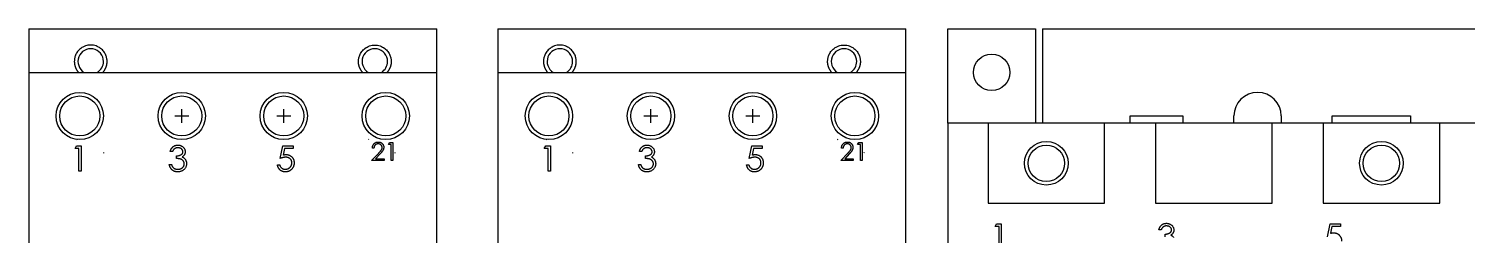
# Model space of a CAD drawing. Extents: x 411458 to 412158, y 334291 to 335491.
# Drawn here: x 411783.2 to 411980.6, y 334720.2 to 334748.6 of the extents above; entities that cross this region are included whole.
import ezdxf

# ---------------------------------------------------------------- set-up
doc = ezdxf.new("R2010")
doc.units = 0
doc.header["$MEASUREMENT"] = 0
doc.linetypes.add('ACAD_ISO07W100', pattern=[3, 0, -3])
doc.layers.add('PV-1378', color=7, linetype='Continuous')
doc.layers.add('PV-1C48', color=7, linetype='Continuous')

# ---------------------------------------------------------------- blocks, each defined once
blk = doc.blocks.new('Manufacturer上海良信PartName接触器SeriesNDC1ShellFrameLimitingCurrentRemarkPartTypeMinCurrent25.1MaxCurrent38Poles3PMinPower0MaxPower0LibType3DelFlgfalseUpdateDate2023-01-0100000')
for p, q in [((-7.96, 30), (-6.04, 30)), ((-7, 29.04), (-7, 30.96)), ((6.04, 30), (7.96, 30)), ((7, 29.04), (7, 30.96))]:
    blk.add_line(p, q)
at = {"linetype": 'ACAD_ISO07W100', "ltscale": 3}
for centre in [(-20, 25), (20, 25)]:
    blk.add_circle(centre, 2.25, dxfattribs=at)
at = {"layer": 'PV-1378'}
for p, q in [((-28, 42), (28, 42)), ((-28, 42), (-28, 36)), ((28, 36), (28, 42)), ((-28, 36), (28, 36)), ((-28, 36), (-28, 10)), ((28, 10), (28, 36)), ((-21.65, 25.55), (-21.44, 25.91)), ((-21.44, 25.91), (-20.79, 25.91)), ((-20.79, 25.91), (-20.79, 22.41)), ((6.49, 24.16), (6.85, 25.91)), ((6.85, 25.91), (8.28, 25.91)), ((8.28, 25.91), (8.28, 25.55)), ((21.37, 26.1), (21.52, 26.36)), ((21.75, 26.1), (21.37, 26.1)), ((21.52, 26.36), (21.98, 26.36)), ((21.75, 23.86), (21.75, 26.1)), ((21.98, 26.36), (21.98, 23.86)), ((-21.11, 25.55), (-21.65, 25.55)), ((-21.11, 22.41), (-21.11, 25.55)), ((-8.27, 25.1), (-8.59, 25.1)), ((-7.74, 24.16), (-7.74, 24.51)), ((7.09, 25.55), (6.9, 24.63)), ((8.28, 25.55), (7.09, 25.55)), ((19.06, 23.86), (20.03, 24.9)), ((20.76, 23.86), (19.06, 23.86)), ((19.38, 25.59), (19.16, 25.59)), ((20.22, 24.78), (19.6, 24.12)), ((19.6, 24.12), (20.76, 24.12)), ((20.76, 24.12), (20.76, 23.86)), ((21.98, 23.86), (21.75, 23.86)), ((-20.79, 22.41), (-21.11, 22.41)), ((-8.72, 23.35), (-8.41, 23.35)), ((6.13, 23.3), (6.44, 23.3))]:
    blk.add_line(p, q, dxfattribs=at)
for centre, radius in [((-21, 30), 3.25), ((-21, 30), 2.75), ((-7, 30), 3.25), ((-7, 30), 2.75), ((7, 30), 3.25), ((7, 30), 2.75), ((21, 30), 3.25), ((21, 30), 2.75)]:
    blk.add_circle(centre, radius, dxfattribs=at)
for centre, start, end in [((-19.5, 37.5), 0, 238.9973), ((19.5, 37.5), 0, 238.9973), ((-19.5, 37.5), 301.0027, 0), ((19.5, 37.5), 301.0027, 0)]:
    blk.add_arc(centre, 1.75, start, end, dxfattribs=at)
for points, weights in [([(-17.25, 37.5), (-17.25, 42), (-21.75, 42), (-21.75, 37.5)], [1, 0.333333333333, 0.333333333333, 1]), ([(17.25, 37.5), (17.25, 42), (21.75, 42), (21.75, 37.5)], [1, 0.333333333333, 0.333333333333, 1]), ([(-21.75, 37.5), (-21.75, 36.99), (-21.58, 36.45), (-21.18, 36)], [1, 0.815737865167, 0.682404531833, 0.6]), ([(-17.82, 36), (-17.42, 36.45), (-17.25, 36.99), (-17.25, 37.5)], [0.6, 0.682404531833, 0.815737865167, 1]), ([(17.82, 36), (17.42, 36.45), (17.25, 36.99), (17.25, 37.5)], [0.6, 0.682404531833, 0.815737865167, 1]), ([(21.75, 37.5), (21.75, 36.99), (21.58, 36.45), (21.18, 36)], [1, 0.815737865167, 0.682404531833, 0.6])]:
    blk.add_rational_spline(points, weights, degree=3, dxfattribs=at)
for points, knots in [([(-8.59, 25.1), (-8.58, 25.13), (-8.56, 25.2), (-8.53, 25.3), (-8.49, 25.39), (-8.45, 25.48), (-8.4, 25.56), (-8.34, 25.63), (-8.28, 25.7), (-8.21, 25.76), (-8.14, 25.82), (-8.06, 25.86), (-7.99, 25.91), (-7.9, 25.94), (-7.82, 25.96), (-7.73, 25.98), (-7.64, 25.99), (-7.58, 25.99), (-7.55, 26)], [0, 0, 0, 0, 0.072625, 0.141977, 0.208985, 0.273957, 0.336889, 0.398745, 0.460116, 0.520825, 0.580994, 0.640152, 0.698622, 0.757271, 0.816427, 0.876254, 0.937165, 1, 1, 1, 1]), ([(-7.55, 26), (-7.5, 25.99), (-7.41, 25.99), (-7.28, 25.97), (-7.15, 25.93), (-7.03, 25.87), (-6.91, 25.81), (-6.81, 25.73), (-6.73, 25.63), (-6.65, 25.53), (-6.6, 25.43), (-6.56, 25.31), (-6.53, 25.2), (-6.53, 25.12), (-6.52, 25.09)], [0, 0, 0, 0, 0.090254, 0.17854, 0.266093, 0.354631, 0.441886, 0.525747, 0.608114, 0.690197, 0.770821, 0.848326, 0.924012, 1, 1, 1, 1]), ([(19.16, 25.59), (19.16, 25.62), (19.16, 25.68), (19.17, 25.76), (19.19, 25.85), (19.22, 25.92), (19.25, 26), (19.3, 26.07), (19.34, 26.13), (19.4, 26.19), (19.46, 26.25), (19.52, 26.29), (19.59, 26.33), (19.66, 26.37), (19.73, 26.39), (19.81, 26.41), (19.89, 26.42), (19.94, 26.42), (19.97, 26.42)], [0, 0, 0, 0, 0.068791, 0.135103, 0.198979, 0.261904, 0.323495, 0.385195, 0.446969, 0.509765, 0.572251, 0.633405, 0.693251, 0.752583, 0.812579, 0.873275, 0.93555, 1, 1, 1, 1]), ([(19.96, 26.17), (19.94, 26.17), (19.9, 26.17), (19.85, 26.16), (19.79, 26.15), (19.74, 26.13), (19.69, 26.11), (19.65, 26.08), (19.6, 26.05), (19.56, 26.02), (19.52, 25.98), (19.49, 25.93), (19.46, 25.89), (19.44, 25.83), (19.42, 25.78), (19.4, 25.72), (19.39, 25.66), (19.38, 25.61), (19.38, 25.59)], [0, 0, 0, 0, 0.0644387, 0.1265469, 0.1868872, 0.2458775, 0.3040409, 0.3621912, 0.4209759, 0.4806603, 0.5406003, 0.6006891, 0.6619358, 0.7244425, 0.7890384, 0.8563138, 0.926352, 1, 1, 1, 1]), ([(20.5, 25.66), (20.5, 25.68), (20.5, 25.71), (20.49, 25.76), (20.48, 25.81), (20.46, 25.85), (20.44, 25.9), (20.41, 25.94), (20.38, 25.98), (20.35, 26.02), (20.31, 26.05), (20.26, 26.08), (20.22, 26.11), (20.17, 26.13), (20.12, 26.15), (20.07, 26.16), (20.02, 26.17), (19.98, 26.17), (19.96, 26.17)], [0, 0, 0, 0, 0.0619654, 0.1221219, 0.1809885, 0.2399332, 0.2999058, 0.3599888, 0.4217757, 0.4865758, 0.5515348, 0.6150175, 0.6772586, 0.73973, 0.8030501, 0.8664951, 0.9319735, 1, 1, 1, 1]), ([(19.97, 26.42), (20, 26.42), (20.05, 26.42), (20.13, 26.41), (20.21, 26.4), (20.28, 26.37), (20.34, 26.34), (20.41, 26.3), (20.47, 26.26), (20.52, 26.2), (20.57, 26.15), (20.61, 26.09), (20.65, 26.03), (20.68, 25.96), (20.7, 25.9), (20.72, 25.83), (20.73, 25.75), (20.73, 25.71), (20.73, 25.68)], [0, 0, 0, 0, 0.069475, 0.136517, 0.200789, 0.26383, 0.325735, 0.387291, 0.449509, 0.512968, 0.576275, 0.63758, 0.697903, 0.757172, 0.816599, 0.876653, 0.93729, 1, 1, 1, 1]), ([(20.73, 25.68), (20.73, 25.65), (20.72, 25.58), (20.7, 25.48), (20.67, 25.38), (20.63, 25.3), (20.59, 25.24), (20.56, 25.18), (20.52, 25.13), (20.47, 25.07), (20.42, 25), (20.36, 24.93), (20.29, 24.86), (20.25, 24.81), (20.22, 24.78)], [0, 0, 0, 0, 0.098702, 0.195672, 0.292422, 0.391343, 0.444462, 0.504229, 0.570352, 0.642546, 0.722288, 0.807921, 0.90047, 1, 1, 1, 1]), ([(-7.54, 25.64), (-7.58, 25.63), (-7.66, 25.63), (-7.77, 25.61), (-7.88, 25.57), (-7.96, 25.52), (-8.02, 25.48), (-8.06, 25.44), (-8.1, 25.4), (-8.14, 25.35), (-8.18, 25.29), (-8.21, 25.23), (-8.24, 25.17), (-8.26, 25.12), (-8.27, 25.1)], [0, 0, 0, 0, 0.122712, 0.239685, 0.351816, 0.463766, 0.520818, 0.579448, 0.640604, 0.705298, 0.773634, 0.844669, 0.920057, 1, 1, 1, 1]), ([(-7.74, 24.51), (-7.69, 24.52), (-7.61, 24.52), (-7.48, 24.53), (-7.37, 24.56), (-7.26, 24.59), (-7.15, 24.64), (-7.07, 24.69), (-6.99, 24.74), (-6.94, 24.8), (-6.89, 24.87), (-6.86, 24.94), (-6.84, 25.01), (-6.84, 25.06), (-6.84, 25.09)], [0, 0, 0, 0, 0.110166, 0.215787, 0.318027, 0.417574, 0.51165, 0.596162, 0.672935, 0.74367, 0.810677, 0.874059, 0.936696, 1, 1, 1, 1]), ([(-6.66, 23.41), (-6.66, 23.45), (-6.66, 23.51), (-6.69, 23.61), (-6.73, 23.7), (-6.78, 23.79), (-6.84, 23.87), (-6.92, 23.94), (-7.01, 24), (-7.09, 24.04), (-7.16, 24.07), (-7.22, 24.09), (-7.29, 24.1), (-7.37, 24.12), (-7.45, 24.13), (-7.54, 24.14), (-7.64, 24.15), (-7.7, 24.15), (-7.74, 24.16)], [0, 0, 0, 0, 0.066909, 0.133485, 0.201035, 0.271234, 0.34288, 0.413836, 0.485977, 0.56023, 0.599884, 0.644055, 0.691892, 0.744688, 0.801492, 0.862858, 0.929328, 1, 1, 1, 1]), ([(-6.84, 25.09), (-6.84, 25.11), (-6.84, 25.14), (-6.85, 25.19), (-6.87, 25.25), (-6.89, 25.3), (-6.92, 25.34), (-6.95, 25.39), (-6.99, 25.43), (-7.04, 25.47), (-7.09, 25.51), (-7.14, 25.55), (-7.2, 25.57), (-7.26, 25.6), (-7.33, 25.61), (-7.4, 25.63), (-7.47, 25.63), (-7.52, 25.64), (-7.54, 25.64)], [0, 0, 0, 0, 0.055275, 0.109966, 0.163247, 0.218076, 0.273301, 0.330909, 0.390995, 0.454176, 0.518862, 0.583311, 0.648517, 0.715031, 0.782502, 0.852323, 0.924928, 1, 1, 1, 1]), ([(-6.52, 25.09), (-6.53, 25.05), (-6.53, 24.98), (-6.55, 24.87), (-6.58, 24.77), (-6.63, 24.68), (-6.68, 24.59), (-6.75, 24.51), (-6.84, 24.43), (-6.9, 24.39), (-6.93, 24.37)], [0, 0, 0, 0, 0.1280675, 0.2506083, 0.3706302, 0.4900722, 0.6103748, 0.7343131, 0.8632165, 1, 1, 1, 1]), ([(-6.93, 24.37), (-6.9, 24.35), (-6.82, 24.31), (-6.72, 24.24), (-6.63, 24.16), (-6.58, 24.1), (-6.55, 24.07)], [0, 0, 0, 0, 0.2538796, 0.5030089, 0.7502911, 1, 1, 1, 1]), ([(-6.55, 24.07), (-6.54, 24.04), (-6.5, 24), (-6.46, 23.92), (-6.43, 23.85), (-6.4, 23.77), (-6.37, 23.69), (-6.36, 23.61), (-6.35, 23.53), (-6.35, 23.47), (-6.35, 23.45)], [0, 0, 0, 0, 0.128136, 0.254173, 0.378112, 0.501712, 0.623986, 0.747096, 0.872875, 1, 1, 1, 1]), ([(7.26, 24.33), (7.23, 24.33), (7.18, 24.33), (7.09, 24.32), (7, 24.31), (6.91, 24.29), (6.81, 24.26), (6.7, 24.23), (6.6, 24.2), (6.53, 24.17), (6.49, 24.16)], [0, 0, 0, 0, 0.102203, 0.2110233, 0.3250997, 0.4465021, 0.5737877, 0.7089007, 0.8503579, 1, 1, 1, 1]), ([(6.9, 24.63), (6.94, 24.64), (7.01, 24.66), (7.12, 24.68), (7.22, 24.69), (7.28, 24.69), (7.32, 24.69)], [0, 0, 0, 0, 0.2750684, 0.5329015, 0.7739735, 1, 1, 1, 1]), ([(8.1, 23.56), (8.1, 23.59), (8.1, 23.65), (8.09, 23.73), (8.07, 23.8), (8.05, 23.87), (8.02, 23.94), (7.98, 24.01), (7.93, 24.07), (7.87, 24.12), (7.81, 24.17), (7.75, 24.22), (7.68, 24.25), (7.6, 24.28), (7.53, 24.31), (7.44, 24.32), (7.35, 24.33), (7.29, 24.33), (7.26, 24.33)], [0, 0, 0, 0, 0.065351, 0.127916, 0.18836, 0.247216, 0.30563, 0.36377, 0.422661, 0.482687, 0.5433, 0.604118, 0.664965, 0.727413, 0.791468, 0.858055, 0.927037, 1, 1, 1, 1]), ([(7.32, 24.69), (7.36, 24.69), (7.43, 24.69), (7.54, 24.68), (7.65, 24.65), (7.75, 24.62), (7.85, 24.57), (7.94, 24.51), (8.03, 24.45), (8.11, 24.37), (8.18, 24.29), (8.24, 24.2), (8.3, 24.11), (8.34, 24.01), (8.38, 23.9), (8.4, 23.79), (8.42, 23.67), (8.42, 23.59), (8.42, 23.55)], [0, 0, 0, 0, 0.065808, 0.129394, 0.190894, 0.251281, 0.310815, 0.370371, 0.430768, 0.492881, 0.555104, 0.616067, 0.677256, 0.73826, 0.800762, 0.864778, 0.931045, 1, 1, 1, 1]), ([(20.03, 24.9), (20.05, 24.92), (20.1, 24.97), (20.16, 25.04), (20.22, 25.1), (20.27, 25.16), (20.32, 25.21), (20.36, 25.26), (20.39, 25.31), (20.42, 25.36), (20.45, 25.42), (20.48, 25.5), (20.5, 25.58), (20.5, 25.63), (20.5, 25.66)], [0, 0, 0, 0, 0.110803, 0.212829, 0.306101, 0.390647, 0.466924, 0.534481, 0.593587, 0.644557, 0.7362, 0.825024, 0.911986, 1, 1, 1, 1]), ([(-7.56, 22.32), (-7.59, 22.32), (-7.67, 22.32), (-7.78, 22.33), (-7.88, 22.35), (-7.98, 22.38), (-8.07, 22.42), (-8.16, 22.46), (-8.24, 22.51), (-8.32, 22.58), (-8.4, 22.65), (-8.46, 22.72), (-8.52, 22.81), (-8.58, 22.9), (-8.63, 23), (-8.66, 23.11), (-8.7, 23.23), (-8.72, 23.31), (-8.72, 23.35)], [0, 0, 0, 0, 0.0655412, 0.1289632, 0.1903771, 0.2500924, 0.3085484, 0.366398, 0.4245422, 0.48317, 0.5422434, 0.6017394, 0.662506, 0.7248555, 0.7891278, 0.8563464, 0.9262952, 1, 1, 1, 1]), ([(-8.41, 23.35), (-8.4, 23.32), (-8.39, 23.27), (-8.36, 23.19), (-8.33, 23.12), (-8.29, 23.06), (-8.26, 23), (-8.22, 22.95), (-8.18, 22.9), (-8.15, 22.88), (-8.14, 22.86)], [0, 0, 0, 0, 0.14977, 0.291316, 0.425966, 0.55216, 0.671527, 0.786122, 0.895325, 1, 1, 1, 1]), ([(-8.14, 22.86), (-8.12, 22.85), (-8.08, 22.82), (-8.01, 22.78), (-7.95, 22.75), (-7.87, 22.72), (-7.8, 22.7), (-7.72, 22.69), (-7.64, 22.68), (-7.58, 22.68), (-7.55, 22.67)], [0, 0, 0, 0, 0.118271, 0.236178, 0.355663, 0.475904, 0.600127, 0.728608, 0.861313, 1, 1, 1, 1]), ([(-6.35, 23.45), (-6.35, 23.4), (-6.35, 23.3), (-6.38, 23.15), (-6.43, 23.01), (-6.5, 22.88), (-6.59, 22.75), (-6.69, 22.64), (-6.81, 22.54), (-6.94, 22.46), (-7.08, 22.39), (-7.23, 22.35), (-7.39, 22.32), (-7.5, 22.32), (-7.56, 22.32)], [0, 0, 0, 0, 0.079648, 0.158922, 0.239619, 0.322609, 0.406035, 0.487602, 0.569685, 0.653036, 0.737436, 0.822478, 0.909748, 1, 1, 1, 1]), ([(-7.55, 22.67), (-7.52, 22.68), (-7.45, 22.68), (-7.36, 22.69), (-7.27, 22.7), (-7.19, 22.73), (-7.11, 22.76), (-7.04, 22.8), (-6.97, 22.84), (-6.9, 22.89), (-6.85, 22.95), (-6.8, 23.01), (-6.75, 23.07), (-6.72, 23.14), (-6.69, 23.2), (-6.67, 23.27), (-6.66, 23.34), (-6.66, 23.39), (-6.66, 23.41)], [0, 0, 0, 0, 0.076072, 0.148752, 0.218403, 0.28576, 0.350598, 0.414964, 0.478069, 0.541761, 0.60435, 0.664075, 0.721464, 0.777587, 0.832644, 0.887844, 0.94346, 1, 1, 1, 1]), ([(7.2, 22.32), (7.16, 22.32), (7.09, 22.32), (6.99, 22.33), (6.9, 22.35), (6.8, 22.38), (6.72, 22.42), (6.63, 22.47), (6.55, 22.52), (6.48, 22.59), (6.41, 22.66), (6.35, 22.74), (6.29, 22.82), (6.24, 22.91), (6.2, 23), (6.17, 23.1), (6.15, 23.2), (6.13, 23.27), (6.13, 23.3)], [0, 0, 0, 0, 0.065421, 0.128708, 0.190236, 0.250724, 0.310637, 0.370766, 0.431615, 0.493523, 0.555883, 0.617342, 0.678668, 0.740711, 0.802985, 0.866803, 0.932347, 1, 1, 1, 1]), ([(6.44, 23.3), (6.45, 23.27), (6.47, 23.21), (6.5, 23.12), (6.54, 23.03), (6.59, 22.96), (6.64, 22.9), (6.71, 22.85), (6.78, 22.8), (6.86, 22.75), (6.94, 22.72), (7.03, 22.69), (7.12, 22.68), (7.18, 22.68), (7.22, 22.67)], [0, 0, 0, 0, 0.094687, 0.181994, 0.264377, 0.34218, 0.418618, 0.496509, 0.577369, 0.661511, 0.746733, 0.831258, 0.915206, 1, 1, 1, 1]), ([(8.42, 23.55), (8.42, 23.52), (8.42, 23.46), (8.41, 23.38), (8.4, 23.3), (8.38, 23.22), (8.36, 23.14), (8.33, 23.06), (8.3, 22.99), (8.26, 22.91), (8.22, 22.84), (8.17, 22.78), (8.12, 22.71), (8.07, 22.66), (8.02, 22.6), (7.96, 22.55), (7.89, 22.51), (7.83, 22.47), (7.76, 22.43), (7.68, 22.4), (7.61, 22.37), (7.53, 22.35), (7.45, 22.34), (7.37, 22.32), (7.28, 22.32), (7.23, 22.32), (7.2, 22.32)], [0, 0, 0, 0, 0.0440145, 0.0874341, 0.1301184, 0.1725537, 0.2145548, 0.2562981, 0.2984382, 0.340849, 0.3827152, 0.423924, 0.4642462, 0.5040737, 0.5438619, 0.5835667, 0.6230943, 0.6632291, 0.7035513, 0.7439379, 0.7845413, 0.8257501, 0.8677574, 0.9107452, 0.9549144, 1, 1, 1, 1]), ([(7.22, 22.67), (7.25, 22.68), (7.3, 22.68), (7.39, 22.69), (7.47, 22.71), (7.55, 22.74), (7.63, 22.77), (7.71, 22.82), (7.78, 22.87), (7.84, 22.93), (7.9, 22.99), (7.96, 23.06), (8, 23.14), (8.04, 23.21), (8.07, 23.29), (8.09, 23.38), (8.1, 23.47), (8.1, 23.53), (8.1, 23.56)], [0, 0, 0, 0, 0.064207, 0.126425, 0.18768, 0.248216, 0.308305, 0.369661, 0.431699, 0.495947, 0.559758, 0.622295, 0.683911, 0.745092, 0.80674, 0.869087, 0.93329, 1, 1, 1, 1])]:
    blk.add_open_spline(points, degree=3, knots=knots, dxfattribs=at)
blk = doc.blocks.new('Manufacturer上海良信PartName接触器SeriesNDC1ShellFrameLimitingCurrentRemarkPartTypeMinCurrent65.1MaxCurrent95Poles3PMinPower0MaxPower0LibType3DelFlgfalseUpdateDate2023-01-0100000')
at = {"layer": 'PV-1C48'}
for p, q in [((-42.5, 64), (-30.5, 64)), ((-42.5, 51), (-42.5, 64)), ((-30.5, 64), (-30.5, 51)), ((-29.5, 64), (42.5, 64)), ((-29.5, 64), (-29.5, 51)), ((-17.5, 51), (-17.5, 52)), ((-17.5, 52), (-10.25, 52)), ((-10.25, 52), (-10.25, 51)), ((-3.25, 51), (-3.25, 52)), ((3.25, 52), (3.25, 51)), ((10.25, 51), (10.25, 52)), ((10.25, 52), (21, 52)), ((21, 52), (21, 51)), ((-37, 51), (-42.5, 51)), ((-42.5, 51), (-42.5, 26)), ((-37, 51), (-37, 40)), ((-21, 51), (-37, 51)), ((-14, 51), (-21, 51)), ((-21, 40), (-21, 51)), ((-14, 51), (-14, 40)), ((2, 51), (-14, 51)), ((9, 51), (2, 51)), ((2, 40), (2, 51)), ((9, 51), (9, 40)), ((25, 51), (9, 51)), ((30.5, 51), (25, 51)), ((25, 40), (25, 51)), ((-37, 40), (-21, 40)), ((-14, 40), (2, 40)), ((9, 40), (25, 40)), ((-36.03, 36.79), (-35.83, 37.15)), ((-35.49, 36.79), (-36.03, 36.79)), ((-35.83, 37.15), (-35.18, 37.15)), ((-35.49, 33.65), (-35.49, 36.79)), ((-35.18, 37.15), (-35.18, 33.65)), ((-13.24, 36.34), (-13.55, 36.34)), ((-12.7, 35.4), (-12.7, 35.76)), ((9.6, 35.4), (9.96, 37.15)), ((9.96, 37.15), (11.4, 37.15)), ((10.21, 36.79), (10.02, 35.87)), ((11.4, 36.79), (10.21, 36.79)), ((11.4, 37.15), (11.4, 36.79))]:
    blk.add_line(p, q, dxfattribs=at)
for centre, radius in [((-36.5, 58), 2.5), ((-29, 45.5), 3), ((-29, 45.5), 2.5), ((17, 45.5), 3), ((17, 45.5), 2.5)]:
    blk.add_circle(centre, radius, dxfattribs=at)
blk.add_arc((0, 52), 3.25, 0, 180, dxfattribs=at)
for points, knots in [([(-13.55, 36.34), (-13.54, 36.38), (-13.53, 36.45), (-13.49, 36.55), (-13.45, 36.64), (-13.41, 36.72), (-13.36, 36.81), (-13.3, 36.88), (-13.24, 36.95), (-13.17, 37.01), (-13.1, 37.06), (-13.03, 37.11), (-12.95, 37.15), (-12.87, 37.18), (-12.78, 37.21), (-12.69, 37.23), (-12.6, 37.24), (-12.54, 37.24), (-12.51, 37.24)], [0, 0, 0, 0, 0.0726253, 0.1419766, 0.2089849, 0.2739569, 0.3368893, 0.398745, 0.4601159, 0.5208249, 0.5809945, 0.6401519, 0.6986225, 0.7572711, 0.8164267, 0.876254, 0.9371653, 1, 1, 1, 1]), ([(-12.51, 36.88), (-12.55, 36.88), (-12.62, 36.88), (-12.74, 36.85), (-12.84, 36.82), (-12.92, 36.77), (-12.98, 36.73), (-13.02, 36.69), (-13.06, 36.64), (-13.1, 36.59), (-13.14, 36.54), (-13.17, 36.48), (-13.21, 36.41), (-13.23, 36.37), (-13.24, 36.34)], [0, 0, 0, 0, 0.122712, 0.239685, 0.351816, 0.463766, 0.520818, 0.579448, 0.640604, 0.705298, 0.773634, 0.844669, 0.920057, 1, 1, 1, 1]), ([(-12.7, 35.76), (-12.66, 35.76), (-12.57, 35.76), (-12.45, 35.78), (-12.33, 35.8), (-12.22, 35.84), (-12.12, 35.88), (-12.03, 35.93), (-11.96, 35.99), (-11.9, 36.05), (-11.86, 36.12), (-11.82, 36.19), (-11.81, 36.26), (-11.8, 36.31), (-11.8, 36.33)], [0, 0, 0, 0, 0.110166, 0.215787, 0.318027, 0.417574, 0.51165, 0.596162, 0.672935, 0.74367, 0.810677, 0.874059, 0.936696, 1, 1, 1, 1]), ([(-12.51, 37.24), (-12.46, 37.24), (-12.37, 37.24), (-12.24, 37.21), (-12.11, 37.17), (-11.99, 37.12), (-11.88, 37.05), (-11.78, 36.97), (-11.69, 36.88), (-11.62, 36.78), (-11.56, 36.67), (-11.52, 36.56), (-11.49, 36.45), (-11.49, 36.37), (-11.49, 36.33)], [0, 0, 0, 0, 0.090254, 0.17854, 0.266093, 0.354631, 0.441886, 0.525747, 0.608114, 0.690197, 0.770821, 0.848326, 0.924012, 1, 1, 1, 1]), ([(-11.8, 36.33), (-11.8, 36.35), (-11.8, 36.39), (-11.81, 36.44), (-11.83, 36.49), (-11.85, 36.54), (-11.88, 36.59), (-11.91, 36.63), (-11.96, 36.68), (-12, 36.72), (-12.05, 36.76), (-12.11, 36.79), (-12.17, 36.82), (-12.23, 36.84), (-12.29, 36.86), (-12.36, 36.87), (-12.43, 36.88), (-12.48, 36.88), (-12.51, 36.88)], [0, 0, 0, 0, 0.055275, 0.109966, 0.163247, 0.218076, 0.273301, 0.330909, 0.390995, 0.454176, 0.518862, 0.583311, 0.648517, 0.715031, 0.782502, 0.852323, 0.924928, 1, 1, 1, 1]), ([(-11.49, 36.33), (-11.49, 36.29), (-11.49, 36.22), (-11.51, 36.12), (-11.54, 36.02), (-11.59, 35.92), (-11.65, 35.83), (-11.72, 35.75), (-11.8, 35.68), (-11.86, 35.63), (-11.9, 35.61)], [0, 0, 0, 0, 0.128068, 0.250608, 0.37063, 0.490072, 0.610375, 0.734313, 0.863217, 1, 1, 1, 1]), ([(-11.9, 35.61), (-11.86, 35.59), (-11.79, 35.56), (-11.69, 35.49), (-11.59, 35.41), (-11.54, 35.34), (-11.52, 35.31)], [0, 0, 0, 0, 0.25388, 0.503009, 0.750291, 1, 1, 1, 1]), ([(10.02, 35.87), (10.05, 35.88), (10.13, 35.9), (10.23, 35.92), (10.33, 35.94), (10.4, 35.94), (10.43, 35.94)], [0, 0, 0, 0, 0.275068, 0.532901, 0.773973, 1, 1, 1, 1]), ([(10.43, 35.94), (10.47, 35.94), (10.55, 35.94), (10.66, 35.92), (10.77, 35.9), (10.87, 35.86), (10.96, 35.82), (11.05, 35.76), (11.14, 35.69), (11.22, 35.62), (11.29, 35.54), (11.36, 35.45), (11.41, 35.35), (11.46, 35.25), (11.49, 35.15), (11.51, 35.03), (11.53, 34.92), (11.53, 34.84), (11.53, 34.79)], [0, 0, 0, 0, 0.065808, 0.129394, 0.190894, 0.251281, 0.310815, 0.370371, 0.430768, 0.492881, 0.555104, 0.616067, 0.677256, 0.73826, 0.800762, 0.864778, 0.931045, 1, 1, 1, 1])]:
    blk.add_open_spline(points, degree=3, knots=knots, dxfattribs=at)

msp = doc.modelspace()

# ---------------------------------------------------------------- block references
for name, p in [('Manufacturer上海良信PartName接触器SeriesNDC1ShellFrameLimitingCurrentRemarkPartTypeMinCurrent25.1MaxCurrent38Poles3PMinPower0MaxPower0LibType3DelFlgfalseUpdateDate2023-01-0100000', (411811.18, 334706.61)), ('Manufacturer上海良信PartName接触器SeriesNDC1ShellFrameLimitingCurrentRemarkPartTypeMinCurrent25.1MaxCurrent38Poles3PMinPower0MaxPower0LibType3DelFlgfalseUpdateDate2023-01-0100000', (411875.58, 334706.61)), ('Manufacturer上海良信PartName接触器SeriesNDC1ShellFrameLimitingCurrentRemarkPartTypeMinCurrent65.1MaxCurrent95Poles3PMinPower0MaxPower0LibType3DelFlgfalseUpdateDate2023-01-0100000', (411951.85, 334684.61))]:
    msp.add_blockref(name, p)

doc.saveas('drawing.dxf')
